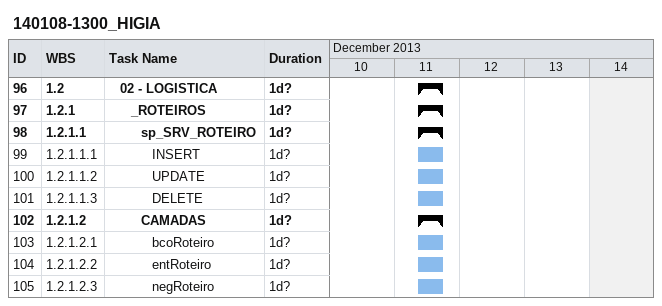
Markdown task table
140108-1300_HIGIA

| ID | WBS | Task | Duration | Start | Finish |
|---|---|---|---|---|---|
| 96 | 1.2 | **02 - LOGISTICA** | 1d? | 2013-12-11 | 2013-12-11 |
| 97 | 1.2.1 | **_ROTEIROS** | 1d? | 2013-12-11 | 2013-12-11 |
| 98 | 1.2.1.1 | **sp_SRV_ROTEIRO** | 1d? | 2013-12-11 | 2013-12-11 |
| 99 | 1.2.1.1.1 | INSERT | 1d? | 2013-12-11 | 2013-12-11 |
| 100 | 1.2.1.1.2 | UPDATE | 1d? | 2013-12-11 | 2013-12-11 |
| 101 | 1.2.1.1.3 | DELETE | 1d? | 2013-12-11 | 2013-12-11 |
| 102 | 1.2.1.2 | **CAMADAS** | 1d? | 2013-12-11 | 2013-12-11 |
| 103 | 1.2.1.2.1 | bcoRoteiro | 1d? | 2013-12-11 | 2013-12-11 |
| 104 | 1.2.1.2.2 | entRoteiro | 1d? | 2013-12-11 | 2013-12-11 |
| 105 | 1.2.1.2.3 | negRoteiro | 1d? | 2013-12-11 | 2013-12-11 |
